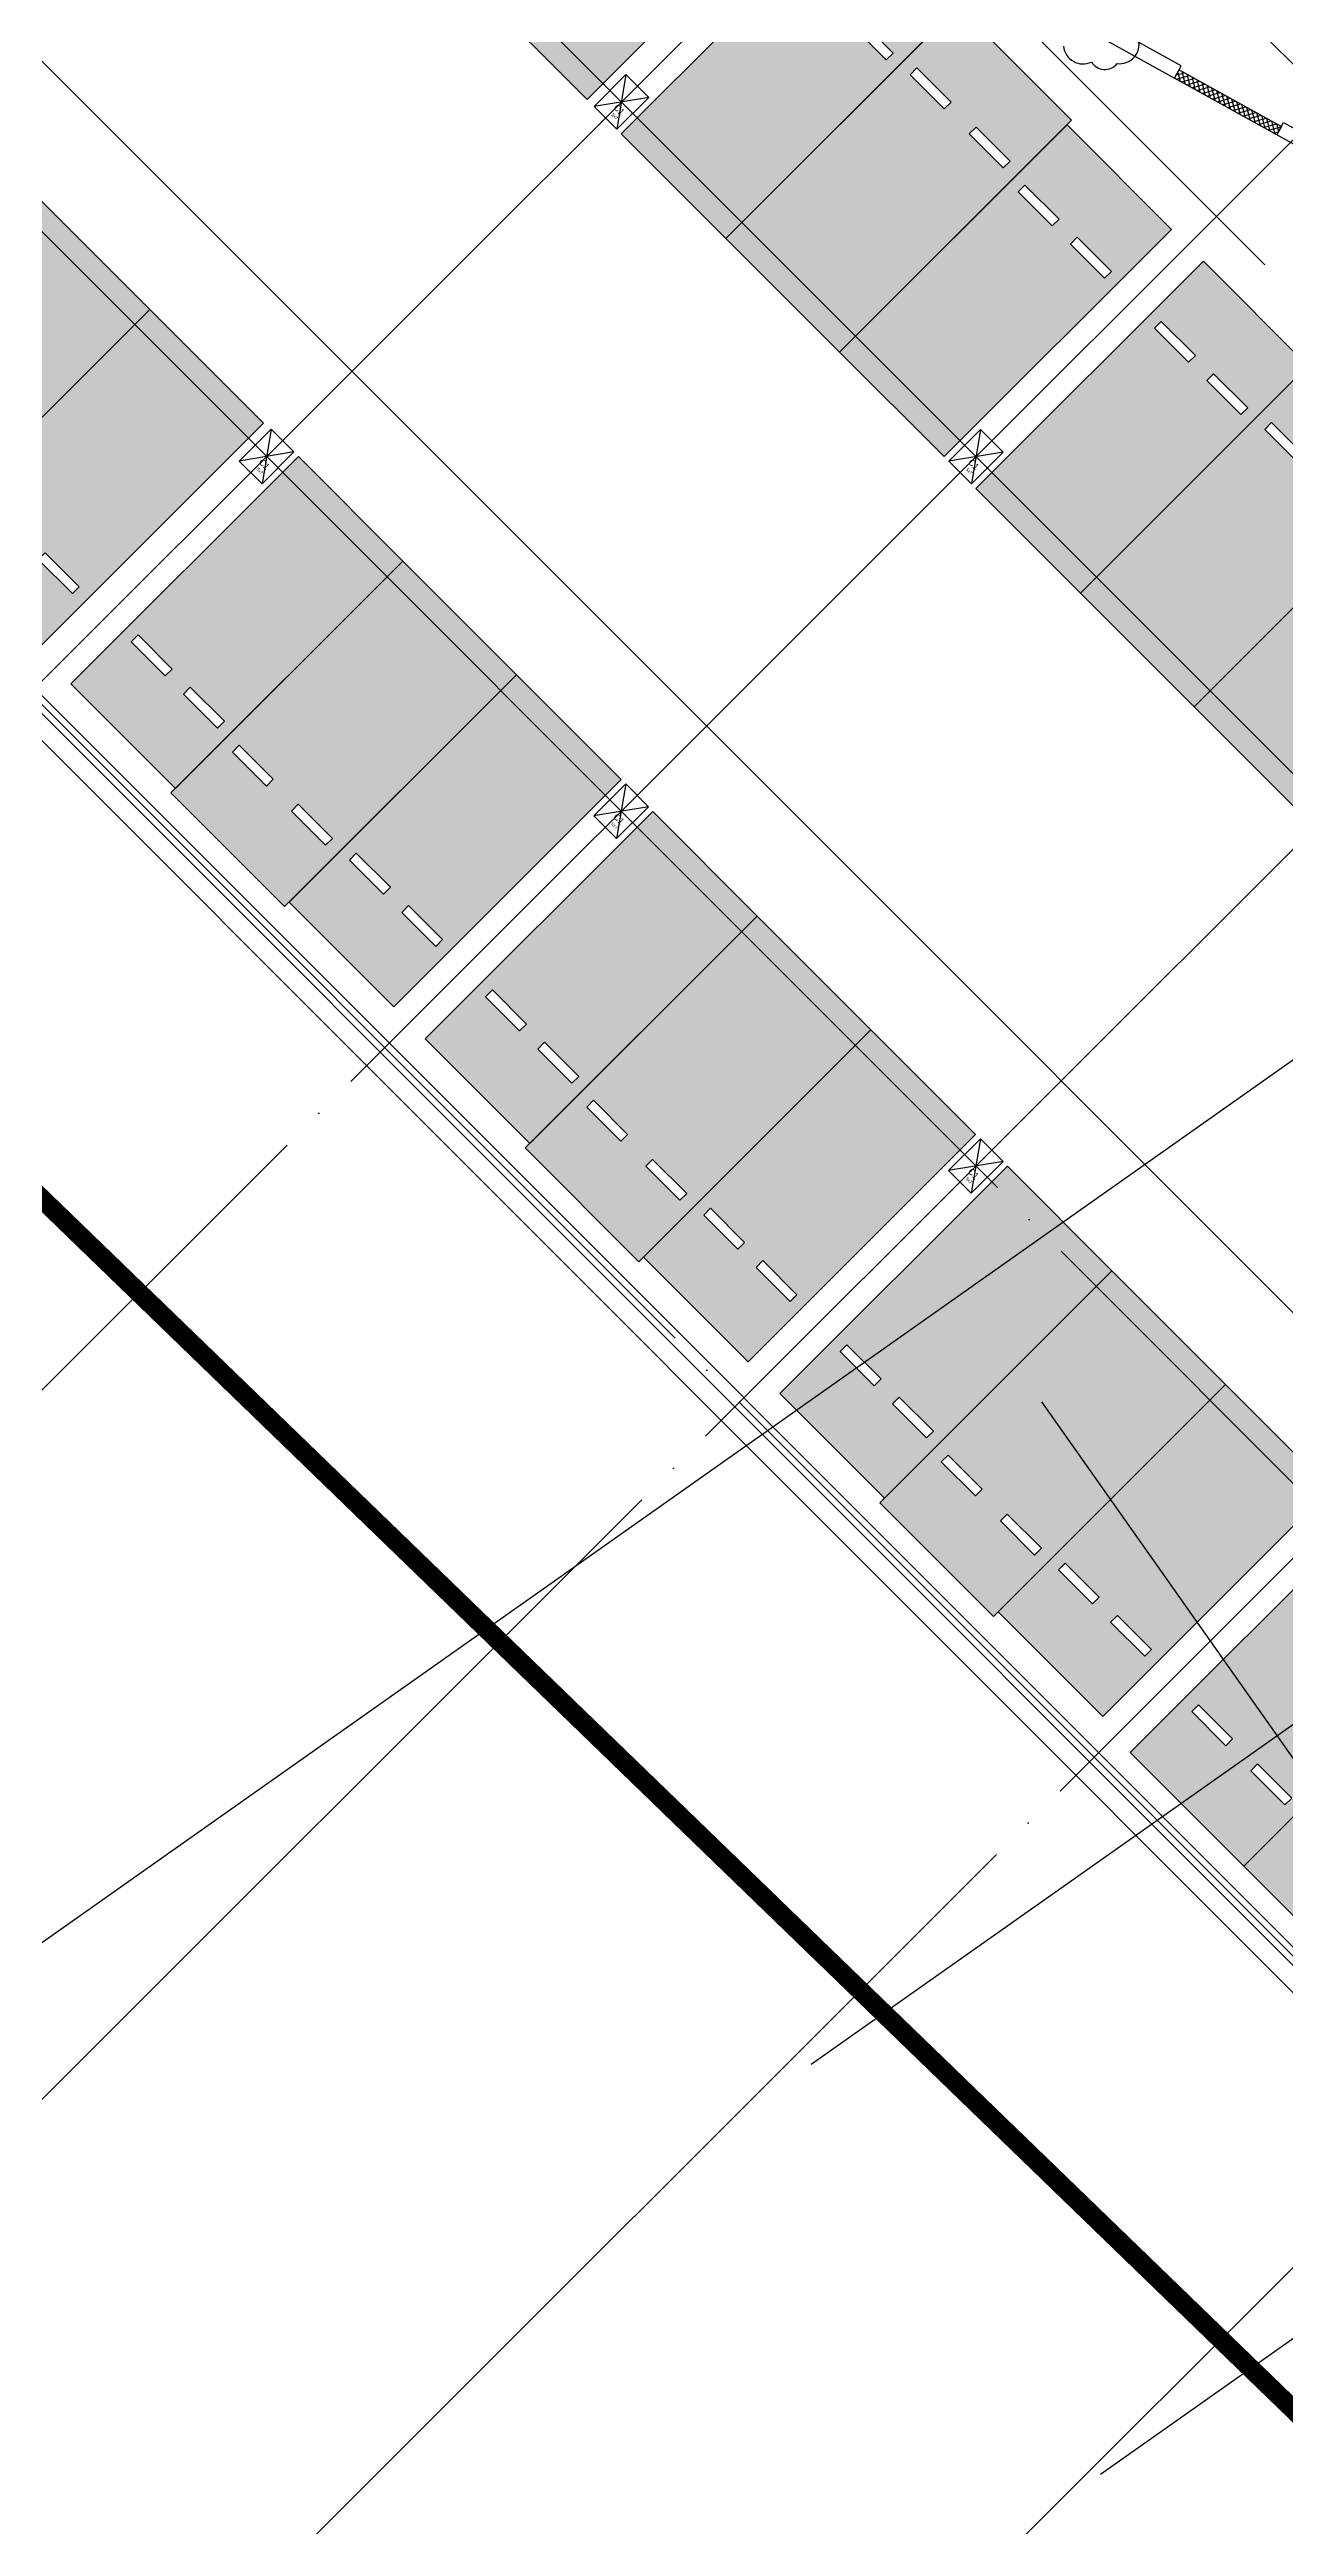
# Model space of a CAD drawing. Header units: millimetres. Extents: x -21000 to 567700, y 435000 to 850800.
# Drawn here: x 244310 to 263526, y 527319 to 565838 of the extents above; entities that cross this region are included whole.
import ezdxf
from ezdxf.xclip import XClip

# ---------------------------------------------------------------- set-up
doc = ezdxf.new("R2010")
doc.units = ezdxf.units.MM
doc.header["$LTSCALE"] = 700
doc.header["$XCLIPFRAME"] = 2
for name, pattern in [('AB_Pbase$0$PHANTOMX2', [5, 2.5, -0.5, 0.5, -0.5, 0.5, -0.5]), ('AB_Pbase$0$주차장기둥$0$CEN', [62, 60, -1, 0, -1]), ('AB_Pbase$0$지하1층 동골조$0$PHANTOMX2', [5, 2.5, -0.5, 0.5, -0.5, 0.5, -0.5])]:
    doc.linetypes.add(name, pattern=pattern)
doc.layers.get('0').update_dxf_attribs({"color": 2})
doc.layers.get('Defpoints').update_dxf_attribs({"color": 171})
for name, color, linetype in [('AB_Pbase$0$AA-XXXX-CNTL', 1, 'Continuous'), ('AB_Pbase$0$ELE8', 8, 'Continuous'), ('AB_Pbase$0$FIN', 6, 'Continuous'), ('AB_Pbase$0$SITE', 3, 'AB_Pbase$0$PHANTOMX2'), ('AB_Pbase$0$WAL', 3, 'Continuous'), ('AB_Pbase$0$주차-sol', 254, 'Continuous'), ('AB_Pbase$0$주차-일반', 9, 'Continuous'), ('AB_Pbase$0$주차-확장', 7, 'Continuous'), ('AB_Pbase$0$주차장기둥$0$CEN_P', 244, 'AB_Pbase$0$주차장기둥$0$CEN'), ('MAK2', 7, 'Continuous')]:
    doc.layers.add(name, color=color, linetype=linetype)
doc.layers.add('AB_Pbase$0$주차장기둥$0$DEFPOINT', color=247, linetype='Continuous', plot=False)
doc.layers.add('AB_Pbase$0$지하1층 동골조$0$Defpoints1', color=235, linetype='Continuous', plot=False)
doc.styles.add('AB_Pbase$0$주차장기둥$0$맑은 고딕', font='')
doc.styles.get('AB_Pbase$0$주차장기둥$0$맑은 고딕').set_extended_font_data('Dotum')

# ---------------------------------------------------------------- blocks, each defined once
blk = doc.blocks.new('AB_Pbase$0$SITE0917')
at = {"layer": 'AB_Pbase$0$SITE', "ltscale": 4, "const_width": 300, "flags": 128}
blk.add_lwpolyline([(212876, -144968), (209906, -142008), (204836, -136928), (200146, -132238), (190406, -122488), (180636, -112708), (171034, -103096), (171034, -103096), (158736, -90778), (158736, -90778), (141626, -73668), (139746, -71778), (128760, -60783), (176825, 584), (181318, 2778), (191836, 2802), (195846, 2812), (208846, 2852), (221744, 2892), (225745, 2912), (238652, 2912), (251951, 2992), (272863, 3047), (279849, 3072), (281852, 3072), (297942, 3132), (307301, 3162), (318838, 3162), (322371, 3192), (329338, 3212), (331331, 3221), (331828, 3221), (342783, 3252), (353879, 3292), (357878, 3302), (368882, 3332), (377971, 3362), (436463, 3532), (443896, 3564), (449423, 3588), (453866, 1294), (461852, -10041), (461004, -14962), (456210, -18339), (446980, -24860), (436111, -32530), (433802, -34158), (424035, -41046), (408709, -51856), (403261, -55702), (401224, -57140), (393879, -62330), (377930, -73579), (370949, -78503), (368971, -79898), (360221, -86073), (350807, -92731), (341600, -99229), (316998, -116581), (268640, -150722), (261994, -155385), (240653, -170436), (213593, -144250), (212876, -144968)], dxfattribs=at)
blk = doc.blocks.new('AB_Pbase$0$CON-108-B2F')
for p, q in [((-12950, 19180), (-12950, 17430)), ((-12730, 17430), (-12730, 18930)), ((-12950, 17430), (-12730, 17430))]:
    blk.add_line(p, q)
blk.add_lwpolyline([(-12950, 15610), (-12730, 15610), (-12730, 14510), (-12950, 14510)], close=True)
blk = doc.blocks.new('AB_Pbase$0$CON-108-B1F')
at = {"rotation": 359.9999999999997}
blk.add_blockref('AB_Pbase$0$CON-108-B2F', (0, 0), dxfattribs=at)
blk = doc.blocks.new('AB_Pbase$0$지하1층 동골조')
at = {"layer": 'AB_Pbase$0$지하1층 동골조$0$Defpoints1', "linetype": 'AB_Pbase$0$지하1층 동골조$0$PHANTOMX2', "ltscale": 2, "flags": 128}
blk.add_lwpolyline([(305496, 13326), (315263, 20214), (317573, 21842), (328441, 29512), (337671, 36032), (342465, 39410), (343314, 44331), (335327, 55666), (330884, 57959), (325357, 57936), (317924, 57904), (259433, 57734), (250343, 57704), (239340, 57674), (235340, 57664), (224244, 57624), (213290, 57592), (212792, 57592), (210800, 57584), (203833, 57564), (200300, 57534), (188762, 57534), (179403, 57504), (163313, 57444), (161310, 57444), (154324, 57418), (133412, 57364), (120113, 57284), (107206, 57284), (103205, 57264), (90307, 57224), (77307, 57184), (73297, 57174), (62779, 57150), (58286, 54955), (10221, -6411), (21207, -17406), (23087, -19296), (40197, -36406), (52495, -48724), (62097, -58336), (71867, -68116), (81607, -77866), (86297, -82556), (91367, -87636), (94337, -90596), (95054, -89878), (122114, -116064), (143455, -101014), (150102, -96350), (198459, -62209), (223061, -44857), (232269, -38359), (241682, -31701), (250432, -25527), (252410, -24132), (259391, -19208), (275340, -7958), (282685, -2768), (284723, -1330), (290171, 2516)], close=True, dxfattribs=at)
at = {"rotation": 60.99999813639858}
blk.add_blockref('AB_Pbase$0$CON-108-B1F', (136377, -71696), dxfattribs=at)
blk = doc.blocks.new('AB_Pbase$0$AB_Pbase_지하1층_골조')
for p, q in [((270667, 528593), (162524, 636793)), ((270700, 528984), (162924, 636818))]:
    blk.add_line(p, q)
blk = doc.blocks.new('AB_Pbase$0$주차장기둥$0$cen 2bl 지하')
at = {"layer": 'AB_Pbase$0$주차장기둥$0$CEN_P'}
for p, q in [((-12695, 19933), (97260, 247440)), ((-5672, 16538), (104282, 244046)), ((6752, 20381), (-14554, 30679))]:
    blk.add_line(p, q, dxfattribs=at)
at = {"layer": 'AB_Pbase$0$주차장기둥$0$CEN_P', "color": 54}
for p, q in [((-130483, 82129), (39239, 33413)), ((-132635, 74631), (37087, 25916)), ((-14779, 70199), (-34590, 1179)), ((-140574, 68795), (34935, 18418)), ((-7282, 68047), (-27092, -973)), ((-23919, 66627), (-42087, 3331)), ((216, 65895), (-19595, -3125)), ((-143820, 64317), (33501, 13420)), ((-1430, 31888), (-12098, -5277))]:
    blk.add_line(p, q, dxfattribs=at)
blk = doc.blocks.new('AB_Pbase$0$주차장기둥$0$p기둥 5x7')
blk.add_lwpolyline([(-250, 350), (250, 350), (250, -350), (-250, -350)], close=True)
at = {"layer": 'AB_Pbase$0$주차장기둥$0$DEFPOINT'}
for p, q in [((250, 350), (-250, -350)), ((-250, 350), (250, -350))]:
    blk.add_line(p, q, dxfattribs=at)
at = {"layer": 'AB_Pbase$0$주차장기둥$0$DEFPOINT', "color": 6, "style": 'AB_Pbase$0$주차장기둥$0$맑은 고딕'}
for s, height, p in [('C1', 100, (-24, -160)), ('5x7', 50, (29, -259))]:
    blk.add_text(s, height=height, rotation=0, dxfattribs=at).set_placement(p)
blk = doc.blocks.new('AB_Pbase$0$주차장기둥')
for name, p, rotation in [('AB_Pbase$0$주차장기둥$0$cen 2bl 지하', (36992, -11667), 1.99999810188403), ('AB_Pbase$0$주차장기둥$0$p기둥 5x7', (5362, 32449), 345.9848215677913), ('AB_Pbase$0$주차장기둥$0$p기둥 5x7', (12929, 30560), 345.9848215677913), ('AB_Pbase$0$주차장기둥$0$p기둥 5x7', (3473, 24881), 345.9848215677913), ('AB_Pbase$0$주차장기둥$0$p기둥 5x7', (11040, 22992), 345.9848215677913), ('AB_Pbase$0$주차장기둥$0$p기둥 5x7', (18608, 21103), 345.9848215677913)]:
    blk.add_blockref(name, p, dxfattribs=dict(rotation=rotation))
blk = doc.blocks.new('AB_Pbase$0$주차일반')
at = {"layer": 'AB_Pbase$0$주차-sol'}
h = blk.add_hatch(color=254, dxfattribs=at)
h.dxf.hatch_style = 1
h.paths.add_polyline_path([(0, 0), (-2300, 0), (-2300, -5000), (0, -5000)])
h.paths.add_polyline_path([(-200, -3725), (-200, -3875), (-950, -3875), (-950, -3725)], flags=16)
h.paths.add_polyline_path([(-1350, -3725), (-1350, -3875), (-2100, -3875), (-2100, -3725)], flags=16)
at = {"layer": 'AB_Pbase$0$주차-일반', "color": 6}
for points in [[(0, 0), (0, -5000), (-2300, -5000), (-2300, 0)], [(-1350, -3875), (-1350, -3725), (-2100, -3725), (-2100, -3875)], [(-950, -3875), (-950, -3725), (-200, -3725), (-200, -3875)]]:
    blk.add_lwpolyline(points, close=True, dxfattribs=at)
blk = doc.blocks.new('AB_Pbase$0$주차확장')
at = {"layer": 'AB_Pbase$0$주차-sol'}
h = blk.add_hatch(color=252, dxfattribs=at)
h.paths.add_polyline_path([(1525, -3825), (2275, -3825), (2275, -3975), (1525, -3975)], flags=16)
edge = h.paths.add_edge_path()
edge.add_line((0, -5100), (2500, -5100))
edge.add_line((2500, -5100), (2500, 0))
edge.add_line((2500, 0), (0, 0))
edge.add_line((0, 0), (0, -5100))
h.paths.add_polyline_path([(225, -3975), (225, -3825), (975, -3825), (975, -3975)])
at = {"layer": 'AB_Pbase$0$주차-확장'}
blk.add_lwpolyline([(0, 0), (0, -5100), (2500, -5100), (2500, 0)], close=True, dxfattribs=at)
at = {"layer": 'AB_Pbase$0$주차-확장', "ltscale": 600}
for points in [[(975, -3975), (975, -3825), (225, -3825), (225, -3975)], [(1525, -3975), (1525, -3825), (2275, -3825), (2275, -3975)]]:
    blk.add_lwpolyline(points, close=True, dxfattribs=at)
blk = doc.blocks.new('AB_Pbase$0$pppaaa_1_1')
at = {"layer": 'AB_Pbase$0$주차-일반', "xscale": -1, "rotation": 134.9848186021626}
for p in [(254826, 562902), (258220, 559507), (260340, 557386), (263734, 553991)]:
    blk.add_blockref('AB_Pbase$0$주차일반', p, dxfattribs=at)
at = {"layer": 'AB_Pbase$0$주차-일반', "rotation": 314.9848186021622}
for p in [(249805, 557883), (253198, 554488), (255314, 552361), (258707, 548966), (260828, 546844), (264221, 543449)]:
    blk.add_blockref('AB_Pbase$0$주차일반', p, dxfattribs=at)
at = {"layer": 'AB_Pbase$0$주차-확장', "xscale": -1}
for p, rotation in [((250903, 566828), 134.9848194166802), ((254826, 562902), 134.9848186021626), ((260340, 557386), 134.9848186021626)]:
    blk.add_blockref('AB_Pbase$0$주차확장', p, dxfattribs=dict(at, rotation=rotation))
at = {"layer": 'AB_Pbase$0$주차-확장', "rotation": 314.9848186021622}
for p in [(244101, 563564, 0), (245868, 561796, 0), (249805, 557883), (255314, 552361), (260828, 546844), (264721, 542959, 0), (266488, 541191, 0)]:
    blk.add_blockref('AB_Pbase$0$주차확장', p, dxfattribs=at)
blk = doc.blocks.new('AB_Pbase')
at = {"layer": 'AB_Pbase$0$ELE8'}
h = blk.add_hatch(dxfattribs=at)
h.set_pattern_fill('NET', color=256, scale=20, angle=15.182184)
h.paths.add_polyline_path([(306607, 576902), (307489, 578494), (307358, 578567), (306476, 576975)])
h.paths.add_polyline_path([(302481, 569459), (302350, 569532), (301322, 567678), (301454, 567605)])
h.paths.add_polyline_path([(303713, 571681), (303582, 571754), (302845, 570424), (302976, 570351)])
h.paths.add_polyline_path([(306074, 575940), (305943, 576013), (304188, 572847), (304319, 572774)])
h.paths.add_polyline_path([(297900, 561194), (297769, 561267), (296014, 558101), (296145, 558028)])
h.paths.add_polyline_path([(298506, 562287), (299243, 563617), (299112, 563690), (298375, 562360)])
h.paths.add_polyline_path([(300765, 566363), (300634, 566436), (299606, 564582), (299737, 564509)])
h.paths.add_polyline_path([(295612, 557066), (295480, 557139), (294598, 555547), (294729, 555474)])
h.paths.add_polyline_path([(283227, 553515), (283300, 553646), (284892, 552764), (284819, 552632)])
h.paths.add_polyline_path([(289229, 554338), (289098, 554411), (288652, 553606), (288783, 553534)])
h.paths.add_polyline_path([(290094, 554579), (290167, 554710), (290971, 554264), (290899, 554133)])
h.paths.add_polyline_path([(282338, 554179), (280387, 555261), (279617, 556352), (279153, 556025), (279206, 555996), (279099, 555803), (279581, 556143), (280284, 555146), (282265, 554048)])
h.paths.add_polyline_path([(278006, 556409), (276676, 557146), (276749, 557277), (278078, 556540)])
h.paths.add_polyline_path([(273930, 558668), (275784, 557641), (275857, 557772), (274003, 558800)])
h.paths.add_polyline_path([(261799, 565393), (261872, 565524), (263464, 564641), (263391, 564510)])
h.paths.add_polyline_path([(264353, 563977), (264426, 564108), (265561, 563479), (265489, 563347)])
h.paths.add_polyline_path([(266279, 563081), (267592, 562353), (267519, 562222), (266206, 562950)])
at = {"layer": 'AB_Pbase$0$AA-XXXX-CNTL'}
blk.add_line((263204, 562491), (221582, 604135), dxfattribs=at)
at = {"layer": 'AB_Pbase$0$FIN'}
blk.add_lwpolyline([(264966, 535004), (205832, 594169)], dxfattribs=at)
at = {"layer": 'AB_Pbase$0$WAL', "ltscale": 0.2}
blk.add_lwpolyline([(261799, 565393), (261872, 565524), (263464, 564641), (263391, 564510)], close=True, dxfattribs=at)
for name, p, rotation in [('AB_Pbase$0$AB_Pbase_지하1층_골조', (0, 0), 359.9999999999999), ('AB_Pbase$0$주차장기둥', (231893, 539971), 329.0000000345588), ('AB_Pbase$0$지하1층 동골조', (146945, 639965), 359.9999999999994), ('AB_Pbase$0$SITE0917', (28406, 694337), 359.9999999999983)]:
    blk.add_blockref(name, p, dxfattribs=dict(rotation=rotation))
at = {"layer": 'AB_Pbase$0$WAL'}
ref = blk.add_blockref('AB_Pbase$0$pppaaa_1_1', (0, 0), dxfattribs=dict(at, rotation=359.9999999999999))
XClip(ref).set_block_clipping_path([(-396188.9384898804, 0.0133324571), (493845.7278262604, 839949.4046300659)])

msp = doc.modelspace()

# ---------------------------------------------------------------- block references
ref = msp.add_blockref('AB_Pbase', (0, 0))
XClip(ref).set_block_clipping_path([(-0.000000015, 445500.0000000148), (493845.7187941075, 839949.3912975936)])

# ---------------------------------------------------------------- next in the draw order: linework, layer by layer
at = {"layer": 'Defpoints'}
msp.add_lwpolyline([(260076, 565892, 0.520567), (260510, 565644, 0.520567), (260908, 565619, 0.520567), (261243, 565991, 0.520567)], format="xyb", dxfattribs=at)
at = {"layer": 'MAK2'}
msp.add_line((236927, 531279), (291272, 569622), dxfattribs=at)
msp.add_lwpolyline([(235954, 573901), (283965, 525865), (287431, 529329), (286688, 530072), (283223, 526608)], dxfattribs=at)

doc.saveas('drawing.dxf')
